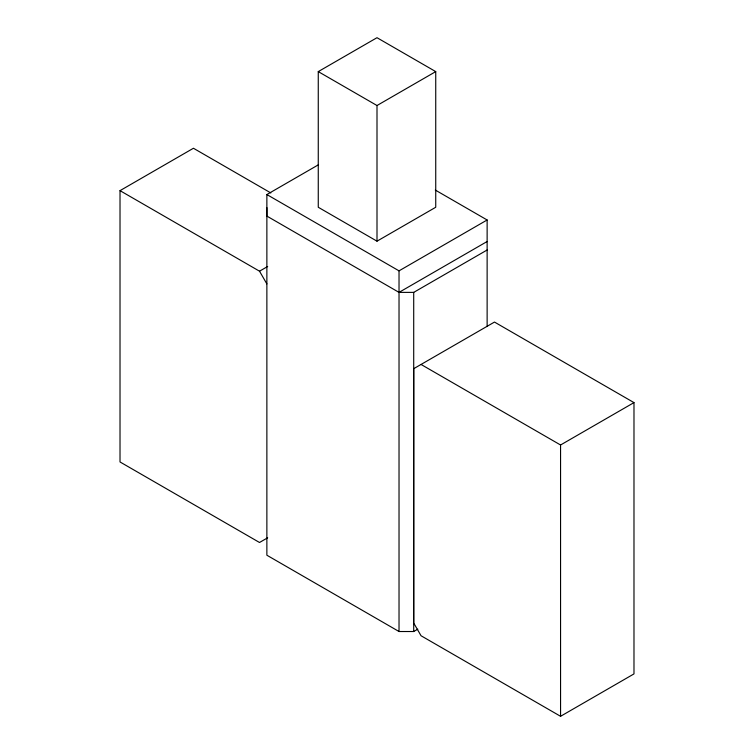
<?xml version="1.0" encoding="UTF-8"?>
<svg xmlns="http://www.w3.org/2000/svg" width="754" height="754" viewBox="0 0 754 754"><rect width="100%" height="100%" fill="white"/><g stroke="black" fill="none" stroke-linecap="round" stroke-linejoin="round"><path stroke-width="1.13" d="M318.518 164.73L266.869 194.551L266.869 216.087L399.026 292.382L413.71 292.382L487.131 249.998M417.791 629.166L413.71 631.522L399.026 631.522L399.026 270.856L487.131 219.98L487.131 326.539M560.561 716.3L560.561 444.992L633.982 402.608L633.982 673.906L560.561 716.3L421.052 635.754L413.71 623.04L413.71 368.687L494.483 322.062L633.982 402.608M318.263 71.611L377 37.7L435.737 71.611L435.737 207.265L377 241.176L318.263 207.265L318.263 71.611L377 105.522L435.737 71.611M267.679 537.791L259.517 542.494L120.018 461.957L120.018 190.649L193.439 148.255L270.827 192.939M120.018 190.649L259.517 271.195L267.679 266.482M399.026 292.382L487.131 241.516M435.284 190.046L487.131 219.98M266.869 194.551L399.026 270.856M421.052 364.455L560.561 444.992M399.026 631.522L266.869 555.217L266.869 207.604M259.517 271.195L266.869 283.909M413.71 292.382L413.71 631.522M377 105.522L377 241.176"/></g></svg>
